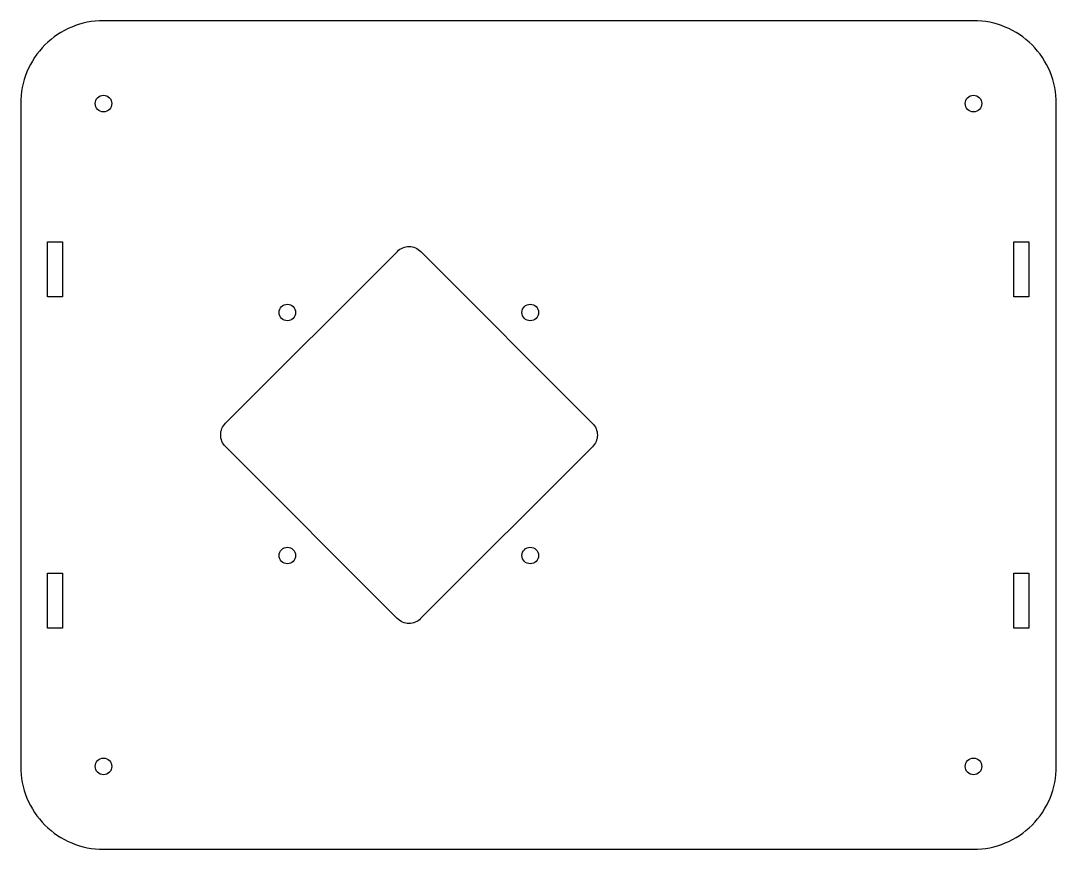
# Model space of a CAD drawing. Header units: millimetres. Extents: x -94 to 94, y -146 to 4.
import ezdxf

# ---------------------------------------------------------------- set-up
doc = ezdxf.new("R2010")
doc.units = ezdxf.units.MM
doc.layers.get('0').update_dxf_attribs({"linetype": 'CONTINUOUS'})

msp = doc.modelspace()

# ---------------------------------------------------------------- linework, layer by layer
for points in [[(93.79, -11.3, 0.414214), (78.79, 3.7), (-78.79, 3.7, 0.414214), (-93.79, -11.3), (-93.79, -131.3, 0.414214), (-78.79, -146.3), (78.79, -146.3, 0.414214), (93.79, -131.3)], [(-56.69, -69.16), (-25.55, -38.06, -0.414214), (-21.31, -38.07), (9.78, -69.2, -0.414214), (9.78, -73.44), (-21.35, -104.54, -0.414214), (-25.59, -104.53), (-56.69, -73.4, -0.414214)]]:
    msp.add_lwpolyline(points, format="xyb", close=True)
for points in [[(-86.21, -46.3), (-88.91, -46.3), (-88.91, -36.3), (-86.21, -36.3)], [(86.09, -36.3), (88.79, -36.3), (88.79, -46.3), (86.09, -46.3)], [(-86.21, -106.3), (-88.91, -106.3), (-88.91, -96.3), (-86.21, -96.3)], [(86.09, -96.3), (88.79, -96.3), (88.79, -106.3), (86.09, -106.3)]]:
    msp.add_lwpolyline(points, close=True)
for centre in [(-78.79, -11.3), (78.79, -11.3), (-45.49, -49.12), (-1.49, -49.12), (-45.49, -93.12), (-1.49, -93.12), (-78.79, -131.3), (78.79, -131.3)]:
    msp.add_circle(centre, 1.5)

doc.saveas('drawing.dxf')
